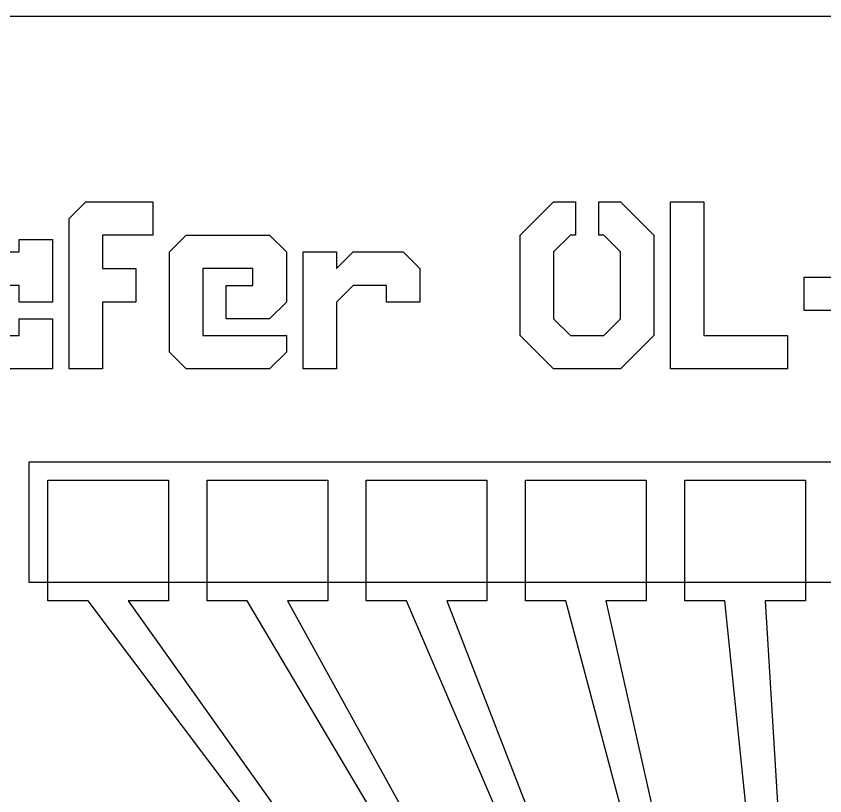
# Model space of a CAD drawing. Extents: x 0 to 6000, y 0 to 6000.
# Drawn here: x 3449 to 4320, y 5160 to 6000 of the extents above; entities that cross this region are included whole.
import ezdxf

# ---------------------------------------------------------------- set-up
doc = ezdxf.new("R2010")
doc.units = 0
doc.header["$MEASUREMENT"] = 0
for name, color, linetype in [('L0D0', 1, 'CONTINUOUS'), ('L16D0', 10, 'CONTINUOUS'), ('L2D0', 9, 'CONTINUOUS'), ('L7D0', 3, 'CONTINUOUS'), ('L8D0', 7, 'CONTINUOUS')]:
    doc.layers.add(name, color=color, linetype=linetype)

msp = doc.modelspace()

# ---------------------------------------------------------------- linework, layer by layer
at = {"layer": 'L0D0'}
msp.add_lwpolyline([(0, 0), (0, 6000), (6000, 6000), (6000, 0)], close=True, dxfattribs=at)
at = {"layer": 'L16D0'}
for points in [[(3506, 5620), (3506, 5782), (3524, 5800), (3596, 5800), (3596, 5764), (3542, 5764), (3542, 5728), (3578, 5728), (3578, 5692), (3542, 5692), (3542, 5620)], [(4028, 5620), (3992, 5656), (3992, 5764), (4028, 5800), (4051.4, 5800), (4051.4, 5764), (4046, 5764), (4028, 5746), (4028, 5674), (4046, 5656), (4082, 5656), (4100, 5674), (4100, 5746), (4082, 5764), (4076.6, 5764), (4076.6, 5800), (4100, 5800), (4136, 5764), (4136, 5656), (4100, 5620)], [(4154, 5620), (4154, 5800), (4190, 5800), (4190, 5656), (4280, 5656), (4280, 5620)], [(3398, 5620), (3362, 5656), (3362, 5710), (3404.12, 5746), (3452, 5746), (3452, 5759.5), (3488, 5759.5), (3488, 5692), (3452, 5692), (3452, 5710), (3416, 5710), (3398, 5692), (3398, 5674), (3416, 5656), (3452, 5656), (3452, 5674), (3488, 5674), (3488, 5620)], [(3632, 5620), (3614, 5638), (3614, 5746), (3632, 5764), (3722, 5764), (3740, 5746), (3740, 5692), (3722, 5674), (3675.2, 5674), (3675.2, 5710), (3704, 5710), (3704, 5728), (3650, 5728), (3650, 5656), (3740, 5656), (3740, 5638), (3722, 5620)], [(3758, 5620), (3758, 5746), (3794, 5746), (3794, 5728), (3812, 5746), (3866, 5746), (3884, 5728), (3884, 5692), (3848, 5692), (3848, 5710), (3812, 5710), (3794, 5692), (3794, 5620)], [(4298, 5683), (4298, 5719), (4442, 5719), (4442, 5683)]]:
    msp.add_lwpolyline(points, close=True, dxfattribs=at)
at = {"layer": 'L2D0'}
msp.add_lwpolyline([(3463.077, 5390), (3463.077, 5520), (5005.385, 5520), (5005.385, 5390)], close=True, dxfattribs=at)
at = {"layer": 'L7D0'}
for points in [[(4319.982, 4320.05), (4319.982, 4320.068), (4319.965, 4320.068), (4319.965, 4320.102), (4319.982, 4320.102), (4319.982, 4320.12), (4297.923, 4345.12), (3526.41, 5370), (3483.077, 5370), (3483.077, 5500), (3613.077, 5500), (3613.077, 5370), (3569.744, 5370), (4298.923, 4345.12), (4320.018, 4320.145), (4320.018, 4320.102), (4320.035, 4320.102), (4320.035, 4320.068), (4320.018, 4320.068), (4320.018, 4320.05)], [(4320.068, 4320.135), (4320.068, 4320.152), (4320.05, 4320.152), (4320.05, 4320.188), (4320.068, 4320.188), (4320.068, 4320.415), (4309.692, 4345.12), (3869.487, 5370), (3826.154, 5370), (3826.154, 5500), (3956.154, 5500), (3956.154, 5370), (3912.821, 5370), (4310.692, 4345.12), (4320.102, 4320.44), (4320.102, 4320.188), (4320.12, 4320.188), (4320.12, 4320.152), (4320.102, 4320.152), (4320.102, 4320.135)], [(4320.152, 4320.05), (4320.152, 4320.068), (4320.135, 4320.068), (4320.135, 4320.102), (4320.152, 4320.102), (4320.152, 4320.54), (4317.538, 4345.12), (4212.564, 5370), (4169.231, 5370), (4169.231, 5500), (4299.231, 5500), (4299.231, 5370), (4255.897, 5370), (4318.538, 4345.12), (4320.188, 4320.565), (4320.188, 4320.102), (4320.205, 4320.102), (4320.205, 4320.068), (4320.188, 4320.068), (4320.188, 4320.05)]]:
    msp.add_lwpolyline(points, close=True, dxfattribs=at)
at = {"layer": 'L8D0'}
for points in [[(4306.244, 4344.52), (4305.769, 4345.12), (3697.949, 5370), (3654.615, 5370), (3654.615, 5500), (3784.615, 5500), (3784.615, 5370), (3741.282, 5370), (4306.769, 4345.12), (4306.644, 4344.52)], [(4313.95, 4344.52), (4313.615, 4345.12), (4041.026, 5370), (3997.692, 5370), (3997.692, 5500), (4127.692, 5500), (4127.692, 5370), (4084.359, 5370), (4314.615, 4345.12), (4314.35, 4344.52)]]:
    msp.add_lwpolyline(points, close=True, dxfattribs=at)

doc.saveas('drawing.dxf')
